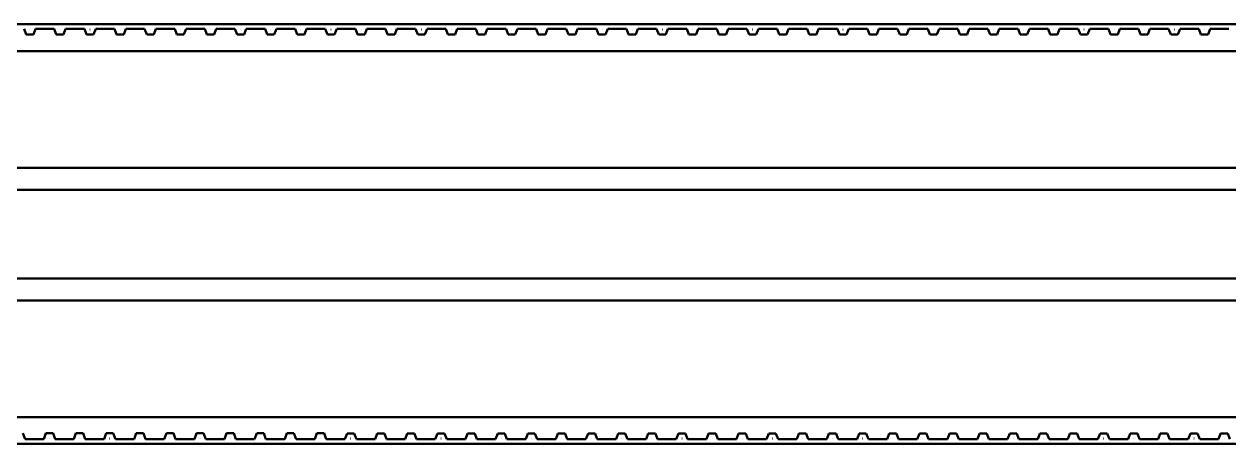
# Model space of a CAD drawing. Header units: millimetres. Extents: x 0 to 6720, y 0 to 4752.
# Drawn here: x 3407.6 to 3490, y 1891.7 to 1920.4 of the extents above; entities that cross this region are included whole.
import ezdxf

# ---------------------------------------------------------------- set-up
doc = ezdxf.new("R2010")
doc.units = ezdxf.units.MM
doc.header["$LTSCALE"] = 16
doc.layers.add('Widoczne (ISO)', color=7, linetype='Continuous', lineweight=50)

msp = doc.modelspace()

# ---------------------------------------------------------------- linework, layer by layer
at = {"layer": 'Widoczne (ISO)'}
for p, q in [((4017.77, 1920.407), (3072.958, 1920.426)), ((3407.599, 1920.106), (3407.743, 1919.711)), ((3407.743, 1919.711), (3408.233, 1919.711)), ((3407.986, 1920.062), (3407.99, 1920.062)), ((3407.986, 1920.06), (3407.986, 1920.062)), ((3407.99, 1920.06), (3407.986, 1920.06)), ((3407.99, 1920.062), (3407.99, 1920.06)), ((3408.233, 1919.711), (3408.377, 1920.106)), ((3408.377, 1920.106), (3409.66, 1920.106)), ((3409.66, 1920.106), (3409.803, 1919.711)), ((3409.803, 1919.711), (3410.294, 1919.711)), ((3410.047, 1920.062), (3410.051, 1920.062)), ((3410.047, 1920.06), (3410.047, 1920.062)), ((3410.051, 1920.06), (3410.047, 1920.06)), ((3410.051, 1920.062), (3410.051, 1920.06)), ((3410.294, 1919.711), (3410.438, 1920.106)), ((3410.438, 1920.106), (3411.72, 1920.106)), ((3411.72, 1920.106), (3411.864, 1919.711)), ((3411.864, 1919.711), (3412.354, 1919.711)), ((3412.107, 1920.062), (3412.111, 1920.062)), ((3412.107, 1920.06), (3412.107, 1920.062)), ((3412.111, 1920.06), (3412.107, 1920.06)), ((3412.111, 1920.062), (3412.111, 1920.06)), ((3412.354, 1919.711), (3412.498, 1920.106)), ((3412.498, 1920.106), (3413.78, 1920.106)), ((3413.78, 1920.106), (3413.924, 1919.711)), ((3413.924, 1919.711), (3414.415, 1919.711)), ((3414.167, 1920.062), (3414.171, 1920.062)), ((3414.167, 1920.06), (3414.167, 1920.062)), ((3414.171, 1920.06), (3414.167, 1920.06)), ((3414.171, 1920.062), (3414.171, 1920.06)), ((3414.415, 1919.711), (3414.558, 1920.106)), ((3414.558, 1920.106), (3415.841, 1920.106)), ((3415.841, 1920.106), (3415.984, 1919.711)), ((3415.984, 1919.711), (3416.475, 1919.711)), ((3416.228, 1920.062), (3416.232, 1920.062)), ((3416.228, 1920.06), (3416.228, 1920.062)), ((3416.232, 1920.06), (3416.228, 1920.06)), ((3416.232, 1920.062), (3416.232, 1920.06)), ((3416.475, 1919.711), (3416.619, 1920.106)), ((3416.619, 1920.106), (3417.901, 1920.106)), ((3417.901, 1920.106), (3418.045, 1919.711)), ((3418.045, 1919.711), (3418.535, 1919.711)), ((3418.288, 1920.062), (3418.292, 1920.062)), ((3418.288, 1920.06), (3418.288, 1920.062)), ((3418.292, 1920.06), (3418.288, 1920.06)), ((3418.292, 1920.062), (3418.292, 1920.06)), ((3418.535, 1919.711), (3418.679, 1920.106)), ((3418.679, 1920.106), (3419.961, 1920.106)), ((3419.961, 1920.106), (3420.105, 1919.711)), ((3420.105, 1919.711), (3420.596, 1919.711)), ((3420.348, 1920.062), (3420.352, 1920.062)), ((3420.348, 1920.059), (3420.348, 1920.062)), ((3420.352, 1920.059), (3420.348, 1920.059)), ((3420.352, 1920.062), (3420.352, 1920.059)), ((3420.596, 1919.711), (3420.739, 1920.106)), ((3420.739, 1920.106), (3422.022, 1920.106)), ((3422.022, 1920.106), (3422.166, 1919.711)), ((3422.166, 1919.711), (3422.656, 1919.711)), ((3422.409, 1920.062), (3422.413, 1920.062)), ((3422.409, 1920.059), (3422.409, 1920.062)), ((3422.413, 1920.059), (3422.409, 1920.059)), ((3422.413, 1920.062), (3422.413, 1920.059)), ((3422.656, 1919.711), (3422.8, 1920.106)), ((3422.8, 1920.106), (3424.082, 1920.106)), ((3424.082, 1920.106), (3424.226, 1919.711)), ((3424.226, 1919.711), (3424.716, 1919.711)), ((3424.469, 1920.062), (3424.473, 1920.062)), ((3424.469, 1920.059), (3424.469, 1920.062)), ((3424.473, 1920.059), (3424.469, 1920.059)), ((3424.473, 1920.062), (3424.473, 1920.059)), ((3424.716, 1919.711), (3424.86, 1920.106)), ((3424.86, 1920.106), (3426.142, 1920.106)), ((3426.142, 1920.106), (3426.286, 1919.711)), ((3426.286, 1919.711), (3426.777, 1919.711)), ((3426.53, 1920.062), (3426.533, 1920.062)), ((3426.53, 1920.059), (3426.53, 1920.062)), ((3426.533, 1920.059), (3426.53, 1920.059)), ((3426.533, 1920.062), (3426.533, 1920.059)), ((3426.777, 1919.711), (3426.92, 1920.106)), ((3426.92, 1920.106), (3428.203, 1920.106)), ((3428.203, 1920.106), (3428.347, 1919.71)), ((3428.347, 1919.71), (3428.837, 1919.71)), ((3428.59, 1920.062), (3428.594, 1920.062)), ((3428.59, 1920.059), (3428.59, 1920.062)), ((3428.594, 1920.059), (3428.59, 1920.059)), ((3428.594, 1920.062), (3428.594, 1920.059)), ((3428.837, 1919.71), (3428.981, 1920.106)), ((3428.981, 1920.106), (3430.263, 1920.106)), ((3430.263, 1920.106), (3430.407, 1919.71)), ((3430.407, 1919.71), (3430.897, 1919.71)), ((3430.65, 1920.062), (3430.654, 1920.062)), ((3430.65, 1920.059), (3430.65, 1920.062)), ((3430.654, 1920.059), (3430.65, 1920.059)), ((3430.654, 1920.062), (3430.654, 1920.059)), ((3430.897, 1919.71), (3431.041, 1920.106)), ((3431.041, 1920.106), (3432.324, 1920.105)), ((3432.324, 1920.105), (3432.467, 1919.71)), ((3432.467, 1919.71), (3432.958, 1919.71)), ((3432.711, 1920.062), (3432.715, 1920.062)), ((3432.711, 1920.059), (3432.711, 1920.062)), ((3432.715, 1920.059), (3432.711, 1920.059)), ((3432.715, 1920.062), (3432.715, 1920.059)), ((3432.958, 1919.71), (3433.102, 1920.105)), ((3433.102, 1920.105), (3434.384, 1920.105)), ((3434.384, 1920.105), (3434.528, 1919.71)), ((3434.528, 1919.71), (3435.018, 1919.71)), ((3434.771, 1920.062), (3434.775, 1920.062)), ((3434.771, 1920.059), (3434.771, 1920.062)), ((3434.775, 1920.059), (3434.771, 1920.059)), ((3434.775, 1920.062), (3434.775, 1920.059)), ((3435.018, 1919.71), (3435.162, 1920.105)), ((3435.162, 1920.105), (3436.444, 1920.105)), ((3436.444, 1920.105), (3436.588, 1919.71)), ((3436.588, 1919.71), (3437.078, 1919.71)), ((3436.831, 1920.062), (3436.835, 1920.062)), ((3436.831, 1920.059), (3436.831, 1920.062)), ((3436.835, 1920.059), (3436.831, 1920.059)), ((3436.835, 1920.062), (3436.835, 1920.059)), ((3437.078, 1919.71), (3437.222, 1920.105)), ((3437.222, 1920.105), (3438.505, 1920.105)), ((3438.505, 1920.105), (3438.648, 1919.71)), ((3438.648, 1919.71), (3439.139, 1919.71)), ((3438.892, 1920.061), (3438.896, 1920.061)), ((3438.892, 1920.059), (3438.892, 1920.061)), ((3438.896, 1920.059), (3438.892, 1920.059)), ((3438.896, 1920.061), (3438.896, 1920.059)), ((3439.139, 1919.71), (3439.283, 1920.105)), ((3439.283, 1920.105), (3440.565, 1920.105)), ((3440.565, 1920.105), (3440.709, 1919.71)), ((3440.709, 1919.71), (3441.199, 1919.71)), ((3440.952, 1920.061), (3440.956, 1920.061)), ((3440.952, 1920.059), (3440.952, 1920.061)), ((3440.956, 1920.059), (3440.952, 1920.059)), ((3440.956, 1920.061), (3440.956, 1920.059)), ((3441.199, 1919.71), (3441.343, 1920.105)), ((3441.343, 1920.105), (3442.625, 1920.105)), ((3442.625, 1920.105), (3442.769, 1919.71)), ((3442.769, 1919.71), (3443.26, 1919.71)), ((3443.012, 1920.061), (3443.016, 1920.061)), ((3443.012, 1920.059), (3443.012, 1920.061)), ((3443.016, 1920.059), (3443.012, 1920.059)), ((3443.016, 1920.061), (3443.016, 1920.059)), ((3443.26, 1919.71), (3443.403, 1920.105)), ((3443.403, 1920.105), (3444.686, 1920.105)), ((3444.686, 1920.105), (3444.83, 1919.71)), ((3444.83, 1919.71), (3445.32, 1919.71)), ((3445.073, 1920.061), (3445.077, 1920.061)), ((3445.073, 1920.059), (3445.073, 1920.061)), ((3445.077, 1920.059), (3445.073, 1920.059)), ((3445.077, 1920.061), (3445.077, 1920.059)), ((3445.32, 1919.71), (3445.464, 1920.105)), ((3445.464, 1920.105), (3446.746, 1920.105)), ((3446.746, 1920.105), (3446.89, 1919.71)), ((3446.89, 1919.71), (3447.38, 1919.71)), ((3447.133, 1920.061), (3447.137, 1920.061)), ((3447.133, 1920.059), (3447.133, 1920.061)), ((3447.137, 1920.059), (3447.133, 1920.059)), ((3447.137, 1920.061), (3447.137, 1920.059)), ((3447.38, 1919.71), (3447.524, 1920.105)), ((3447.524, 1920.105), (3448.806, 1920.105)), ((3448.806, 1920.105), (3448.95, 1919.71)), ((3448.95, 1919.71), (3449.441, 1919.71)), ((3449.193, 1920.061), (3449.197, 1920.061)), ((3449.193, 1920.059), (3449.193, 1920.061)), ((3449.197, 1920.059), (3449.193, 1920.059)), ((3449.197, 1920.061), (3449.197, 1920.059)), ((3449.441, 1919.71), (3449.584, 1920.105)), ((3449.584, 1920.105), (3450.867, 1920.105)), ((3450.867, 1920.105), (3451.011, 1919.71)), ((3451.011, 1919.71), (3451.501, 1919.71)), ((3451.254, 1920.061), (3451.258, 1920.061)), ((3451.254, 1920.059), (3451.254, 1920.061)), ((3451.258, 1920.059), (3451.254, 1920.059)), ((3451.258, 1920.061), (3451.258, 1920.059)), ((3451.501, 1919.71), (3451.645, 1920.105)), ((3451.645, 1920.105), (3452.927, 1920.105)), ((3452.927, 1920.105), (3453.071, 1919.71)), ((3453.071, 1919.71), (3453.561, 1919.71)), ((3453.314, 1920.061), (3453.318, 1920.061)), ((3453.314, 1920.059), (3453.314, 1920.061)), ((3453.318, 1920.059), (3453.314, 1920.059)), ((3453.318, 1920.061), (3453.318, 1920.059)), ((3453.561, 1919.71), (3453.705, 1920.105)), ((3453.705, 1920.105), (3454.988, 1920.105)), ((3454.988, 1920.105), (3455.131, 1919.71)), ((3455.131, 1919.71), (3455.622, 1919.71)), ((3455.375, 1920.061), (3455.378, 1920.061)), ((3455.375, 1920.059), (3455.375, 1920.061)), ((3455.378, 1920.059), (3455.375, 1920.059)), ((3455.378, 1920.061), (3455.378, 1920.059)), ((3455.622, 1919.71), (3455.766, 1920.105)), ((3455.766, 1920.105), (3457.048, 1920.105)), ((3457.048, 1920.105), (3457.192, 1919.71)), ((3457.192, 1919.71), (3457.682, 1919.71)), ((3457.435, 1920.061), (3457.439, 1920.061)), ((3457.435, 1920.059), (3457.435, 1920.061)), ((3457.439, 1920.059), (3457.435, 1920.059)), ((3457.439, 1920.061), (3457.439, 1920.059)), ((3457.682, 1919.71), (3457.826, 1920.105)), ((3457.826, 1920.105), (3459.108, 1920.105)), ((3459.108, 1920.105), (3459.252, 1919.71)), ((3459.252, 1919.71), (3459.742, 1919.71)), ((3459.495, 1920.061), (3459.499, 1920.061)), ((3459.495, 1920.059), (3459.495, 1920.061)), ((3459.499, 1920.059), (3459.495, 1920.059)), ((3459.499, 1920.061), (3459.499, 1920.059)), ((3459.742, 1919.71), (3459.886, 1920.105)), ((3459.886, 1920.105), (3461.169, 1920.105)), ((3461.169, 1920.105), (3461.312, 1919.71)), ((3461.312, 1919.71), (3461.803, 1919.71)), ((3461.556, 1920.061), (3461.56, 1920.061)), ((3461.556, 1920.059), (3461.556, 1920.061)), ((3461.56, 1920.059), (3461.556, 1920.059)), ((3461.56, 1920.061), (3461.56, 1920.059)), ((3461.803, 1919.71), (3461.947, 1920.105)), ((3461.947, 1920.105), (3463.229, 1920.105)), ((3463.229, 1920.105), (3463.373, 1919.71)), ((3463.373, 1919.71), (3463.863, 1919.71)), ((3463.616, 1920.061), (3463.62, 1920.061)), ((3463.616, 1920.059), (3463.616, 1920.061)), ((3463.62, 1920.059), (3463.616, 1920.059)), ((3463.62, 1920.061), (3463.62, 1920.059)), ((3463.863, 1919.71), (3464.007, 1920.105)), ((3464.007, 1920.105), (3465.289, 1920.105)), ((3465.289, 1920.105), (3465.433, 1919.71)), ((3465.433, 1919.71), (3465.924, 1919.71)), ((3465.676, 1920.061), (3465.68, 1920.061)), ((3465.676, 1920.059), (3465.676, 1920.061)), ((3465.68, 1920.059), (3465.676, 1920.059)), ((3465.68, 1920.061), (3465.68, 1920.059)), ((3465.924, 1919.71), (3466.067, 1920.105)), ((3466.067, 1920.105), (3467.35, 1920.105)), ((3467.35, 1920.105), (3467.493, 1919.71)), ((3467.493, 1919.71), (3467.984, 1919.71)), ((3467.737, 1920.061), (3467.741, 1920.061)), ((3467.737, 1920.059), (3467.737, 1920.061)), ((3467.741, 1920.059), (3467.737, 1920.059)), ((3467.741, 1920.061), (3467.741, 1920.059)), ((3467.984, 1919.71), (3468.128, 1920.105)), ((3468.128, 1920.105), (3469.41, 1920.105)), ((3469.41, 1920.105), (3469.554, 1919.71)), ((3469.554, 1919.71), (3470.044, 1919.71)), ((3469.797, 1920.061), (3469.801, 1920.061)), ((3469.797, 1920.058), (3469.797, 1920.061)), ((3469.801, 1920.058), (3469.797, 1920.058)), ((3469.801, 1920.061), (3469.801, 1920.058)), ((3470.044, 1919.71), (3470.188, 1920.105)), ((3470.188, 1920.105), (3471.47, 1920.105)), ((3471.47, 1920.105), (3471.614, 1919.71)), ((3471.614, 1919.71), (3472.105, 1919.71)), ((3471.857, 1920.061), (3471.861, 1920.061)), ((3471.857, 1920.058), (3471.857, 1920.061)), ((3471.861, 1920.058), (3471.857, 1920.058)), ((3471.861, 1920.061), (3471.861, 1920.058)), ((3472.105, 1919.71), (3472.248, 1920.105)), ((3472.248, 1920.105), (3473.531, 1920.105)), ((3473.531, 1920.105), (3473.675, 1919.71)), ((3473.675, 1919.71), (3474.165, 1919.71)), ((3473.918, 1920.061), (3473.922, 1920.061)), ((3473.918, 1920.058), (3473.918, 1920.061)), ((3473.922, 1920.058), (3473.918, 1920.058)), ((3473.922, 1920.061), (3473.922, 1920.058)), ((3474.165, 1919.71), (3474.309, 1920.105)), ((3474.309, 1920.105), (3475.591, 1920.105)), ((3475.591, 1920.105), (3475.735, 1919.71)), ((3475.735, 1919.71), (3476.225, 1919.71)), ((3475.978, 1920.061), (3475.982, 1920.061)), ((3475.978, 1920.058), (3475.978, 1920.061)), ((3475.982, 1920.058), (3475.978, 1920.058)), ((3475.982, 1920.061), (3475.982, 1920.058)), ((3476.225, 1919.71), (3476.369, 1920.105)), ((3476.369, 1920.105), (3477.652, 1920.105)), ((3477.652, 1920.105), (3477.795, 1919.709)), ((3477.795, 1919.709), (3478.286, 1919.709)), ((3478.039, 1920.061), (3478.042, 1920.061)), ((3478.039, 1920.058), (3478.039, 1920.061)), ((3478.042, 1920.058), (3478.039, 1920.058)), ((3478.042, 1920.061), (3478.042, 1920.058)), ((3478.286, 1919.709), (3478.43, 1920.105)), ((3478.43, 1920.105), (3479.712, 1920.105)), ((3479.712, 1920.105), (3479.856, 1919.709)), ((3479.856, 1919.709), (3480.346, 1919.709)), ((3480.099, 1920.061), (3480.103, 1920.061)), ((3480.099, 1920.058), (3480.099, 1920.061)), ((3480.103, 1920.058), (3480.099, 1920.058)), ((3480.103, 1920.061), (3480.103, 1920.058)), ((3480.346, 1919.709), (3480.49, 1920.105)), ((3480.49, 1920.105), (3481.772, 1920.104)), ((3481.772, 1920.104), (3481.916, 1919.709)), ((3481.916, 1919.709), (3482.406, 1919.709)), ((3482.159, 1920.061), (3482.163, 1920.061)), ((3482.159, 1920.058), (3482.159, 1920.061)), ((3482.163, 1920.058), (3482.159, 1920.058)), ((3482.163, 1920.061), (3482.163, 1920.058)), ((3482.406, 1919.709), (3482.55, 1920.104)), ((3482.55, 1920.104), (3483.833, 1920.104)), ((3483.833, 1920.104), (3483.976, 1919.709)), ((3483.976, 1919.709), (3484.467, 1919.709)), ((3484.22, 1920.061), (3484.224, 1920.061)), ((3484.22, 1920.058), (3484.22, 1920.061)), ((3484.224, 1920.058), (3484.22, 1920.058)), ((3484.224, 1920.061), (3484.224, 1920.058)), ((3484.467, 1919.709), (3484.611, 1920.104)), ((3484.611, 1920.104), (3485.893, 1920.104)), ((3485.893, 1920.104), (3486.037, 1919.709)), ((3486.037, 1919.709), (3486.527, 1919.709)), ((3486.28, 1920.061), (3486.284, 1920.061)), ((3486.28, 1920.058), (3486.28, 1920.061)), ((3486.284, 1920.058), (3486.28, 1920.058)), ((3486.284, 1920.061), (3486.284, 1920.058)), ((3486.527, 1919.709), (3486.671, 1920.104)), ((3486.671, 1920.104), (3487.953, 1920.104)), ((3487.953, 1920.104), (3488.097, 1919.709)), ((3488.097, 1919.709), (3488.588, 1919.709)), ((3488.34, 1920.06), (3488.344, 1920.06)), ((3488.34, 1920.058), (3488.34, 1920.06)), ((3488.344, 1920.058), (3488.34, 1920.058)), ((3488.344, 1920.06), (3488.344, 1920.058)), ((3488.588, 1919.709), (3488.731, 1920.104)), ((3488.731, 1920.104), (3490.014, 1920.104)), ((3072.958, 1918.573), (4017.77, 1918.573)), ((4017.77, 1910.598), (3066.433, 1910.598)), ((3067.933, 1909.098), (4017.77, 1909.098)), ((4017.77, 1903.048), (3067.933, 1903.048)), ((3066.433, 1901.548), (4017.77, 1901.548)), ((3062.958, 1893.573), (4017.77, 1893.573)), ((3407.662, 1892.066), (3407.518, 1892.461)), ((3409.088, 1892.461), (3408.944, 1892.066)), ((3409.579, 1892.461), (3409.088, 1892.461)), ((3409.722, 1892.066), (3409.579, 1892.461)), ((3411.148, 1892.461), (3411.005, 1892.066)), ((3411.639, 1892.461), (3411.148, 1892.461)), ((3411.783, 1892.066), (3411.639, 1892.461)), ((3413.209, 1892.461), (3413.065, 1892.066)), ((3413.699, 1892.461), (3413.209, 1892.461)), ((3413.843, 1892.066), (3413.699, 1892.461)), ((3415.269, 1892.461), (3415.125, 1892.066)), ((3415.76, 1892.461), (3415.269, 1892.461)), ((3415.903, 1892.066), (3415.76, 1892.461)), ((3417.33, 1892.461), (3417.186, 1892.066)), ((3417.82, 1892.461), (3417.33, 1892.461)), ((3417.964, 1892.066), (3417.82, 1892.461)), ((3419.39, 1892.461), (3419.246, 1892.066)), ((3419.88, 1892.461), (3419.39, 1892.461)), ((3420.024, 1892.066), (3419.88, 1892.461)), ((3421.45, 1892.461), (3421.306, 1892.066)), ((3421.941, 1892.461), (3421.45, 1892.461)), ((3422.084, 1892.066), (3421.941, 1892.461)), ((3423.511, 1892.461), (3423.367, 1892.066)), ((3424.001, 1892.461), (3423.511, 1892.461)), ((3424.145, 1892.066), (3424.001, 1892.461)), ((3425.571, 1892.461), (3425.427, 1892.066)), ((3426.061, 1892.461), (3425.571, 1892.461)), ((3426.205, 1892.065), (3426.061, 1892.461)), ((3427.631, 1892.461), (3427.488, 1892.065)), ((3428.122, 1892.461), (3427.631, 1892.461)), ((3428.266, 1892.065), (3428.122, 1892.461)), ((3429.692, 1892.46), (3429.548, 1892.065)), ((3430.182, 1892.46), (3429.692, 1892.46)), ((3430.326, 1892.065), (3430.182, 1892.46)), ((3431.752, 1892.46), (3431.608, 1892.065)), ((3432.242, 1892.46), (3431.752, 1892.46)), ((3432.386, 1892.065), (3432.242, 1892.46)), ((3433.812, 1892.46), (3433.669, 1892.065)), ((3434.303, 1892.46), (3433.812, 1892.46)), ((3434.447, 1892.065), (3434.303, 1892.46)), ((3435.873, 1892.46), (3435.729, 1892.065)), ((3436.363, 1892.46), (3435.873, 1892.46)), ((3436.507, 1892.065), (3436.363, 1892.46)), ((3437.933, 1892.46), (3437.789, 1892.065)), ((3438.424, 1892.46), (3437.933, 1892.46)), ((3438.567, 1892.065), (3438.424, 1892.46)), ((3439.994, 1892.46), (3439.85, 1892.065)), ((3440.484, 1892.46), (3439.994, 1892.46)), ((3440.628, 1892.065), (3440.484, 1892.46)), ((3442.054, 1892.46), (3441.91, 1892.065)), ((3442.544, 1892.46), (3442.054, 1892.46)), ((3442.688, 1892.065), (3442.544, 1892.46)), ((3444.114, 1892.46), (3443.97, 1892.065)), ((3444.605, 1892.46), (3444.114, 1892.46)), ((3444.748, 1892.065), (3444.605, 1892.46)), ((3446.175, 1892.46), (3446.031, 1892.065)), ((3446.665, 1892.46), (3446.175, 1892.46)), ((3446.809, 1892.065), (3446.665, 1892.46)), ((3448.235, 1892.46), (3448.091, 1892.065)), ((3448.725, 1892.46), (3448.235, 1892.46)), ((3448.869, 1892.065), (3448.725, 1892.46)), ((3450.295, 1892.46), (3450.152, 1892.065)), ((3450.786, 1892.46), (3450.295, 1892.46)), ((3450.93, 1892.065), (3450.786, 1892.46)), ((3452.356, 1892.46), (3452.212, 1892.065)), ((3452.846, 1892.46), (3452.356, 1892.46)), ((3452.99, 1892.065), (3452.846, 1892.46)), ((3454.416, 1892.46), (3454.272, 1892.065)), ((3454.906, 1892.46), (3454.416, 1892.46)), ((3455.05, 1892.065), (3454.906, 1892.46)), ((3456.476, 1892.46), (3456.333, 1892.065)), ((3456.967, 1892.46), (3456.476, 1892.46)), ((3457.111, 1892.065), (3456.967, 1892.46)), ((3458.537, 1892.46), (3458.393, 1892.065)), ((3459.027, 1892.46), (3458.537, 1892.46)), ((3459.171, 1892.065), (3459.027, 1892.46)), ((3460.597, 1892.46), (3460.453, 1892.065)), ((3461.088, 1892.46), (3460.597, 1892.46)), ((3461.231, 1892.065), (3461.088, 1892.46)), ((3462.657, 1892.46), (3462.514, 1892.065)), ((3463.148, 1892.46), (3462.657, 1892.46)), ((3463.292, 1892.065), (3463.148, 1892.46)), ((3464.718, 1892.46), (3464.574, 1892.065)), ((3465.208, 1892.46), (3464.718, 1892.46)), ((3465.352, 1892.065), (3465.208, 1892.46)), ((3466.778, 1892.46), (3466.634, 1892.065)), ((3467.269, 1892.46), (3466.778, 1892.46)), ((3467.412, 1892.065), (3467.269, 1892.46)), ((3468.839, 1892.46), (3468.695, 1892.065)), ((3469.329, 1892.46), (3468.839, 1892.46)), ((3469.473, 1892.065), (3469.329, 1892.46)), ((3470.899, 1892.46), (3470.755, 1892.065)), ((3471.389, 1892.46), (3470.899, 1892.46)), ((3471.533, 1892.065), (3471.389, 1892.46)), ((3472.959, 1892.46), (3472.816, 1892.065)), ((3473.45, 1892.46), (3472.959, 1892.46)), ((3473.594, 1892.065), (3473.45, 1892.46)), ((3475.02, 1892.46), (3474.876, 1892.065)), ((3475.51, 1892.46), (3475.02, 1892.46)), ((3475.654, 1892.064), (3475.51, 1892.46)), ((3477.08, 1892.46), (3476.936, 1892.064)), ((3477.57, 1892.46), (3477.08, 1892.46)), ((3477.714, 1892.064), (3477.57, 1892.46)), ((3479.14, 1892.459), (3478.997, 1892.064)), ((3479.631, 1892.459), (3479.14, 1892.459)), ((3479.775, 1892.064), (3479.631, 1892.459)), ((3481.201, 1892.459), (3481.057, 1892.064)), ((3481.691, 1892.459), (3481.201, 1892.459)), ((3481.835, 1892.064), (3481.691, 1892.459)), ((3483.261, 1892.459), (3483.117, 1892.064)), ((3483.752, 1892.459), (3483.261, 1892.459)), ((3483.895, 1892.064), (3483.752, 1892.459)), ((3485.321, 1892.459), (3485.178, 1892.064)), ((3485.812, 1892.459), (3485.321, 1892.459)), ((3485.956, 1892.064), (3485.812, 1892.459)), ((3487.382, 1892.459), (3487.238, 1892.064)), ((3487.872, 1892.459), (3487.382, 1892.459)), ((3488.016, 1892.064), (3487.872, 1892.459)), ((3489.442, 1892.459), (3489.298, 1892.064)), ((3489.933, 1892.459), (3489.442, 1892.459)), ((3490.076, 1892.064), (3489.933, 1892.459)), ((3062.958, 1891.759), (4017.77, 1891.74)), ((3408.944, 1892.066), (3407.662, 1892.066)), ((3409.331, 1892.112), (3409.335, 1892.112)), ((3409.331, 1892.11), (3409.331, 1892.112)), ((3409.335, 1892.11), (3409.331, 1892.11)), ((3409.335, 1892.112), (3409.335, 1892.11)), ((3411.005, 1892.066), (3409.722, 1892.066)), ((3411.392, 1892.112), (3411.396, 1892.112)), ((3411.392, 1892.11), (3411.392, 1892.112)), ((3411.396, 1892.11), (3411.392, 1892.11)), ((3411.396, 1892.112), (3411.396, 1892.11)), ((3413.065, 1892.066), (3411.783, 1892.066)), ((3413.452, 1892.112), (3413.456, 1892.112)), ((3413.452, 1892.11), (3413.452, 1892.112)), ((3413.456, 1892.11), (3413.452, 1892.11)), ((3413.456, 1892.112), (3413.456, 1892.11)), ((3415.125, 1892.066), (3413.843, 1892.066)), ((3415.512, 1892.112), (3415.516, 1892.112)), ((3415.512, 1892.11), (3415.512, 1892.112)), ((3415.516, 1892.11), (3415.512, 1892.11)), ((3415.516, 1892.112), (3415.516, 1892.11)), ((3417.186, 1892.066), (3415.903, 1892.066)), ((3417.573, 1892.112), (3417.577, 1892.112)), ((3417.573, 1892.11), (3417.573, 1892.112)), ((3417.577, 1892.11), (3417.573, 1892.11)), ((3417.577, 1892.112), (3417.577, 1892.11)), ((3419.246, 1892.066), (3417.964, 1892.066)), ((3419.633, 1892.112), (3419.637, 1892.112)), ((3419.633, 1892.11), (3419.633, 1892.112)), ((3419.637, 1892.11), (3419.633, 1892.11)), ((3419.637, 1892.112), (3419.637, 1892.11)), ((3421.306, 1892.066), (3420.024, 1892.066)), ((3421.694, 1892.112), (3421.697, 1892.112)), ((3421.694, 1892.109), (3421.694, 1892.112)), ((3421.697, 1892.109), (3421.694, 1892.109)), ((3421.697, 1892.112), (3421.697, 1892.109)), ((3423.367, 1892.066), (3422.084, 1892.066)), ((3423.754, 1892.112), (3423.758, 1892.112)), ((3423.754, 1892.109), (3423.754, 1892.112)), ((3423.758, 1892.109), (3423.754, 1892.109)), ((3423.758, 1892.112), (3423.758, 1892.109)), ((3425.427, 1892.066), (3424.145, 1892.066)), ((3425.814, 1892.112), (3425.818, 1892.112)), ((3425.814, 1892.109), (3425.814, 1892.112)), ((3425.818, 1892.109), (3425.814, 1892.109)), ((3425.818, 1892.112), (3425.818, 1892.109)), ((3427.488, 1892.065), (3426.205, 1892.065)), ((3427.875, 1892.112), (3427.878, 1892.112)), ((3427.875, 1892.109), (3427.875, 1892.112)), ((3427.878, 1892.109), (3427.875, 1892.109)), ((3427.878, 1892.112), (3427.878, 1892.109)), ((3429.548, 1892.065), (3428.266, 1892.065)), ((3429.935, 1892.112), (3429.939, 1892.112)), ((3429.935, 1892.109), (3429.935, 1892.112)), ((3429.939, 1892.109), (3429.935, 1892.109)), ((3429.939, 1892.112), (3429.939, 1892.109)), ((3431.608, 1892.065), (3430.326, 1892.065)), ((3431.995, 1892.112), (3431.999, 1892.112)), ((3431.995, 1892.109), (3431.995, 1892.112)), ((3431.999, 1892.109), (3431.995, 1892.109)), ((3431.999, 1892.112), (3431.999, 1892.109)), ((3433.669, 1892.065), (3432.386, 1892.065)), ((3434.056, 1892.112), (3434.06, 1892.112)), ((3434.056, 1892.109), (3434.056, 1892.112)), ((3434.06, 1892.109), (3434.056, 1892.109)), ((3434.06, 1892.112), (3434.06, 1892.109)), ((3435.729, 1892.065), (3434.447, 1892.065)), ((3436.116, 1892.112), (3436.12, 1892.112)), ((3436.116, 1892.109), (3436.116, 1892.112)), ((3436.12, 1892.109), (3436.116, 1892.109)), ((3436.12, 1892.112), (3436.12, 1892.109)), ((3437.789, 1892.065), (3436.507, 1892.065)), ((3438.176, 1892.111), (3438.18, 1892.111)), ((3438.176, 1892.109), (3438.176, 1892.111)), ((3438.18, 1892.109), (3438.176, 1892.109)), ((3438.18, 1892.111), (3438.18, 1892.109)), ((3439.85, 1892.065), (3438.567, 1892.065)), ((3440.237, 1892.111), (3440.241, 1892.111)), ((3440.237, 1892.109), (3440.237, 1892.111)), ((3440.241, 1892.109), (3440.237, 1892.109)), ((3440.241, 1892.111), (3440.241, 1892.109)), ((3441.91, 1892.065), (3440.628, 1892.065)), ((3442.297, 1892.111), (3442.301, 1892.111)), ((3442.297, 1892.109), (3442.297, 1892.111)), ((3442.301, 1892.109), (3442.297, 1892.109)), ((3442.301, 1892.111), (3442.301, 1892.109)), ((3443.97, 1892.065), (3442.688, 1892.065)), ((3444.357, 1892.111), (3444.361, 1892.111)), ((3444.357, 1892.109), (3444.357, 1892.111)), ((3444.361, 1892.109), (3444.357, 1892.109)), ((3444.361, 1892.111), (3444.361, 1892.109)), ((3446.031, 1892.065), (3444.748, 1892.065)), ((3446.418, 1892.111), (3446.422, 1892.111)), ((3446.418, 1892.109), (3446.418, 1892.111)), ((3446.422, 1892.109), (3446.418, 1892.109)), ((3446.422, 1892.111), (3446.422, 1892.109)), ((3448.091, 1892.065), (3446.809, 1892.065)), ((3448.478, 1892.111), (3448.482, 1892.111)), ((3448.478, 1892.109), (3448.478, 1892.111)), ((3448.482, 1892.109), (3448.478, 1892.109)), ((3448.482, 1892.111), (3448.482, 1892.109)), ((3450.152, 1892.065), (3448.869, 1892.065)), ((3450.539, 1892.111), (3450.542, 1892.111)), ((3450.539, 1892.109), (3450.539, 1892.111)), ((3450.542, 1892.109), (3450.539, 1892.109)), ((3450.542, 1892.111), (3450.542, 1892.109)), ((3452.212, 1892.065), (3450.93, 1892.065)), ((3452.599, 1892.111), (3452.603, 1892.111)), ((3452.599, 1892.109), (3452.599, 1892.111)), ((3452.603, 1892.109), (3452.599, 1892.109)), ((3452.603, 1892.111), (3452.603, 1892.109)), ((3454.272, 1892.065), (3452.99, 1892.065)), ((3454.659, 1892.111), (3454.663, 1892.111)), ((3454.659, 1892.109), (3454.659, 1892.111)), ((3454.663, 1892.109), (3454.659, 1892.109)), ((3454.663, 1892.111), (3454.663, 1892.109)), ((3456.333, 1892.065), (3455.05, 1892.065)), ((3456.72, 1892.111), (3456.724, 1892.111)), ((3456.72, 1892.109), (3456.72, 1892.111)), ((3456.724, 1892.109), (3456.72, 1892.109)), ((3456.724, 1892.111), (3456.724, 1892.109)), ((3458.393, 1892.065), (3457.111, 1892.065)), ((3458.78, 1892.111), (3458.784, 1892.111)), ((3458.78, 1892.109), (3458.78, 1892.111)), ((3458.784, 1892.109), (3458.78, 1892.109)), ((3458.784, 1892.111), (3458.784, 1892.109)), ((3460.453, 1892.065), (3459.171, 1892.065)), ((3460.84, 1892.111), (3460.844, 1892.111)), ((3460.84, 1892.109), (3460.84, 1892.111)), ((3460.844, 1892.109), (3460.84, 1892.109)), ((3460.844, 1892.111), (3460.844, 1892.109)), ((3462.514, 1892.065), (3461.231, 1892.065)), ((3462.901, 1892.111), (3462.905, 1892.111)), ((3462.901, 1892.109), (3462.901, 1892.111)), ((3462.905, 1892.109), (3462.901, 1892.109)), ((3462.905, 1892.111), (3462.905, 1892.109)), ((3464.574, 1892.065), (3463.292, 1892.065)), ((3464.961, 1892.111), (3464.965, 1892.111)), ((3464.961, 1892.109), (3464.961, 1892.111)), ((3464.965, 1892.109), (3464.961, 1892.109)), ((3464.965, 1892.111), (3464.965, 1892.109)), ((3466.634, 1892.065), (3465.352, 1892.065)), ((3467.021, 1892.111), (3467.025, 1892.111)), ((3467.021, 1892.109), (3467.021, 1892.111)), ((3467.025, 1892.109), (3467.021, 1892.109)), ((3467.025, 1892.111), (3467.025, 1892.109)), ((3468.695, 1892.065), (3467.412, 1892.065)), ((3469.082, 1892.111), (3469.086, 1892.111)), ((3469.082, 1892.109), (3469.082, 1892.111)), ((3469.086, 1892.109), (3469.082, 1892.109)), ((3469.086, 1892.111), (3469.086, 1892.109)), ((3470.755, 1892.065), (3469.473, 1892.065)), ((3471.142, 1892.111), (3471.146, 1892.111)), ((3471.142, 1892.108), (3471.142, 1892.111)), ((3471.146, 1892.108), (3471.142, 1892.108)), ((3471.146, 1892.111), (3471.146, 1892.108)), ((3472.816, 1892.065), (3471.533, 1892.065)), ((3473.203, 1892.111), (3473.206, 1892.111)), ((3473.203, 1892.108), (3473.203, 1892.111)), ((3473.206, 1892.108), (3473.203, 1892.108)), ((3473.206, 1892.111), (3473.206, 1892.108)), ((3474.876, 1892.065), (3473.594, 1892.065)), ((3475.263, 1892.111), (3475.267, 1892.111)), ((3475.263, 1892.108), (3475.263, 1892.111)), ((3475.267, 1892.108), (3475.263, 1892.108)), ((3475.267, 1892.111), (3475.267, 1892.108)), ((3476.936, 1892.064), (3475.654, 1892.064)), ((3477.323, 1892.111), (3477.327, 1892.111)), ((3477.323, 1892.108), (3477.323, 1892.111)), ((3477.327, 1892.108), (3477.323, 1892.108)), ((3477.327, 1892.111), (3477.327, 1892.108)), ((3478.997, 1892.064), (3477.714, 1892.064)), ((3479.384, 1892.111), (3479.388, 1892.111)), ((3479.384, 1892.108), (3479.384, 1892.111)), ((3479.388, 1892.108), (3479.384, 1892.108)), ((3479.388, 1892.111), (3479.388, 1892.108)), ((3481.057, 1892.064), (3479.775, 1892.064)), ((3481.444, 1892.111), (3481.448, 1892.111)), ((3481.444, 1892.108), (3481.444, 1892.111)), ((3481.448, 1892.108), (3481.444, 1892.108)), ((3481.448, 1892.111), (3481.448, 1892.108)), ((3483.117, 1892.064), (3481.835, 1892.064)), ((3483.504, 1892.111), (3483.508, 1892.111)), ((3483.504, 1892.108), (3483.504, 1892.111)), ((3483.508, 1892.108), (3483.504, 1892.108)), ((3483.508, 1892.111), (3483.508, 1892.108)), ((3485.178, 1892.064), (3483.895, 1892.064)), ((3485.565, 1892.111), (3485.569, 1892.111)), ((3485.565, 1892.108), (3485.565, 1892.111)), ((3485.569, 1892.108), (3485.565, 1892.108)), ((3485.569, 1892.111), (3485.569, 1892.108)), ((3487.238, 1892.064), (3485.956, 1892.064)), ((3487.625, 1892.11), (3487.629, 1892.11)), ((3487.625, 1892.108), (3487.625, 1892.11)), ((3487.629, 1892.108), (3487.625, 1892.108)), ((3487.629, 1892.11), (3487.629, 1892.108)), ((3489.298, 1892.064), (3488.016, 1892.064)), ((3489.685, 1892.11), (3489.689, 1892.11)), ((3489.685, 1892.108), (3489.685, 1892.11)), ((3489.689, 1892.108), (3489.685, 1892.108)), ((3489.689, 1892.11), (3489.689, 1892.108))]:
    msp.add_line(p, q, dxfattribs=at)

doc.saveas('drawing.dxf')
